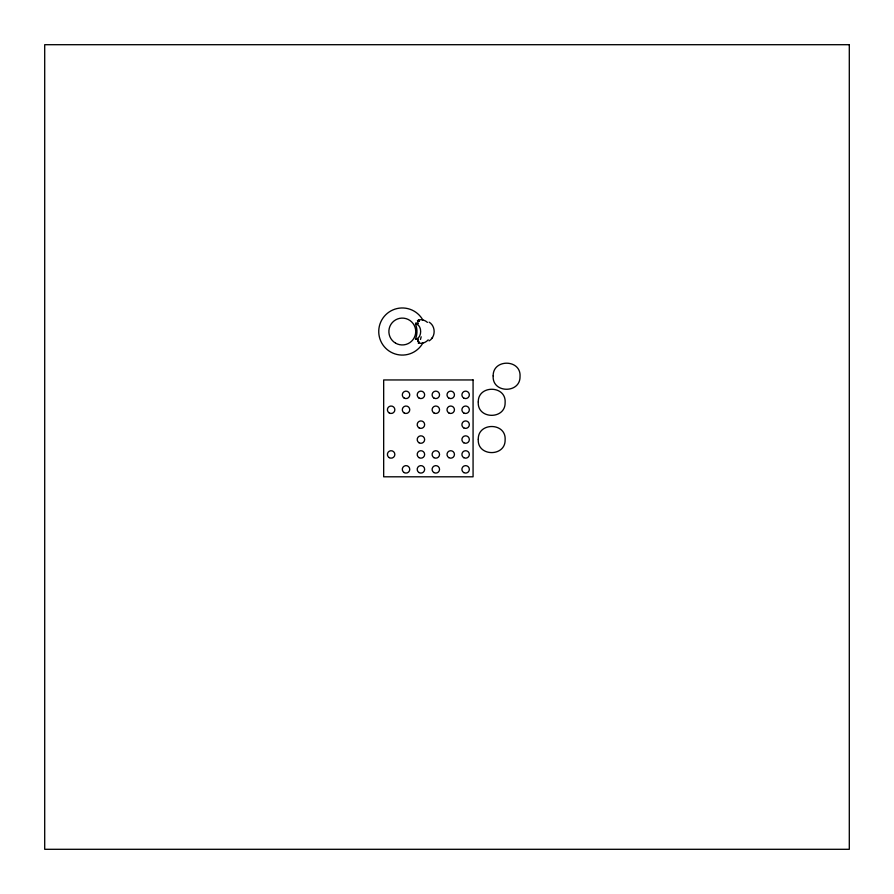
<?xml version="1.0" encoding="UTF-8"?>
<svg xmlns="http://www.w3.org/2000/svg" width="894" height="894" viewBox="0 0 894 894"><rect width="100%" height="100%" fill="white"/><g stroke="black" fill="none" stroke-linecap="round" stroke-linejoin="round"><path stroke-width="1.34" d="M417.956 341.564L417.945 340.837M417.956 321.482L417.9 323.472M429.098 340.893C435.791 336.882 435.847 326.165 429.098 322.153M431.746 338.48L432.461 337.474M416.749 338.558L415.732 338.971A7.454 4.928 -90 0 0 420.661 331.529A7.454 4.928 -90 0 0 415.732 324.075L416.749 324.488M417.889 339.53L417.945 341.005M422.974 342.815A23.557 23.557 0 0 1 387.303 349.688A23.557 23.557 0 0 1 387.303 313.358A23.557 23.557 0 0 1 422.974 320.231M417.431 320.7A26.764 5.107 54.5 0 1 418.973 321.114M418.437 319.963A17.053 15.198 -90 0 1 419.353 321.192M419.353 341.854A17.053 15.198 -90 0 1 418.437 343.084M418.325 320.074A11.778 10.505 90 0 1 420.795 319.75A11.778 10.505 -90 0 1 427.41 322.376M418.057 323.818A20.294 4.235 58.6 0 1 415.933 322.756M415.408 323.997A13.198 8.739 -90 0 1 415.408 339.049M416.671 338.748A20.294 3.788 -62.4 0 1 418.057 339.228M420.504 339.474A26.764 4.224 -64.1 0 1 421.186 336.803M428.215 339.854A11.778 10.505 -90 0 1 418.325 342.972M478.279 401.954C477.005 419.487 505.49 419.845 505.121 402.646C506.395 385.113 477.91 384.755 478.279 401.954M478.279 439.211C477.005 456.745 505.49 457.091 505.121 439.893C506.395 422.359 477.91 422.002 478.279 439.211M493.175 375.882C491.901 393.416 520.386 393.773 520.029 376.564C521.303 359.03 492.806 358.684 493.175 375.882M849.3 44.7L44.7 44.7L44.7 849.3L849.3 849.3L849.3 44.7M473.071 379.95L383.671 379.95L383.671 476.804L473.071 476.804L473.071 379.95M395.584 343.151A13.432 13.432 0 0 0 415.732 331.529A13.432 13.432 0 0 0 395.584 319.896A13.432 13.432 0 0 0 395.584 343.151M463.762 398.076A3.721 3.721 0 0 0 469.35 394.846A3.721 3.721 0 0 0 463.762 391.628A3.721 3.721 0 0 0 463.762 398.076M448.866 398.076A3.721 3.721 0 0 0 454.454 394.846A3.721 3.721 0 0 0 448.866 391.628A3.721 3.721 0 0 0 448.866 398.076M433.959 398.076A3.721 3.721 0 0 0 439.546 394.846A3.721 3.721 0 0 0 433.959 391.628A3.721 3.721 0 0 0 433.959 398.076M419.062 398.076A3.721 3.721 0 0 0 424.65 394.846A3.721 3.721 0 0 0 419.062 391.628A3.721 3.721 0 0 0 419.062 398.076M404.166 398.076A3.721 3.721 0 0 0 409.754 394.846A3.721 3.721 0 0 0 404.166 391.628A3.721 3.721 0 0 0 404.166 398.076M463.762 412.972A3.721 3.721 0 0 0 469.35 409.754A3.721 3.721 0 0 0 463.762 406.524A3.721 3.721 0 0 0 463.762 412.972M448.866 412.972A3.721 3.721 0 0 0 454.454 409.754A3.721 3.721 0 0 0 448.866 406.524A3.721 3.721 0 0 0 448.866 412.972M433.959 412.972A3.721 3.721 0 0 0 439.546 409.754A3.721 3.721 0 0 0 433.959 406.524A3.721 3.721 0 0 0 433.959 412.972M404.166 412.972A3.721 3.721 0 0 0 409.754 409.754A3.721 3.721 0 0 0 404.166 406.524A3.721 3.721 0 0 0 404.166 412.972M389.259 412.972A3.721 3.721 0 0 0 394.846 409.754A3.721 3.721 0 0 0 389.259 406.524A3.721 3.721 0 0 0 389.259 412.972M463.762 427.88A3.721 3.721 0 0 0 469.35 424.65A3.721 3.721 0 0 0 463.762 421.42A3.721 3.721 0 0 0 463.762 427.88M419.062 427.88A3.721 3.721 0 0 0 424.65 424.65A3.721 3.721 0 0 0 419.062 421.42A3.721 3.721 0 0 0 419.062 427.88M463.762 442.776A3.721 3.721 0 0 0 469.35 439.546A3.721 3.721 0 0 0 463.762 436.328A3.721 3.721 0 0 0 463.762 442.776M419.062 442.776A3.721 3.721 0 0 0 424.65 439.546A3.721 3.721 0 0 0 419.062 436.328A3.721 3.721 0 0 0 419.062 442.776M463.762 457.672A3.721 3.721 0 0 0 469.35 454.454A3.721 3.721 0 0 0 463.762 451.224A3.721 3.721 0 0 0 463.762 457.672M448.866 457.672A3.721 3.721 0 0 0 454.454 454.454A3.721 3.721 0 0 0 448.866 451.224A3.721 3.721 0 0 0 448.866 457.672M433.959 457.672A3.721 3.721 0 0 0 439.546 454.454A3.721 3.721 0 0 0 433.959 451.224A3.721 3.721 0 0 0 433.959 457.672M419.062 457.672A3.721 3.721 0 0 0 424.65 454.454A3.721 3.721 0 0 0 419.062 451.224A3.721 3.721 0 0 0 419.062 457.672M389.259 457.672A3.721 3.721 0 0 0 394.846 454.454A3.721 3.721 0 0 0 389.259 451.224A3.721 3.721 0 0 0 389.259 457.672M463.762 472.58A3.721 3.721 0 0 0 469.35 469.35A3.721 3.721 0 0 0 463.762 466.12A3.721 3.721 0 0 0 463.762 472.58M433.959 472.58A3.721 3.721 0 0 0 439.546 469.35A3.721 3.721 0 0 0 433.959 466.12A3.721 3.721 0 0 0 433.959 472.58M419.062 472.58A3.721 3.721 0 0 0 424.65 469.35A3.721 3.721 0 0 0 419.062 466.12A3.721 3.721 0 0 0 419.062 472.58M404.166 472.58A3.721 3.721 0 0 0 409.754 469.35A3.721 3.721 0 0 0 404.166 466.12A3.721 3.721 0 0 0 404.166 472.58"/></g></svg>
